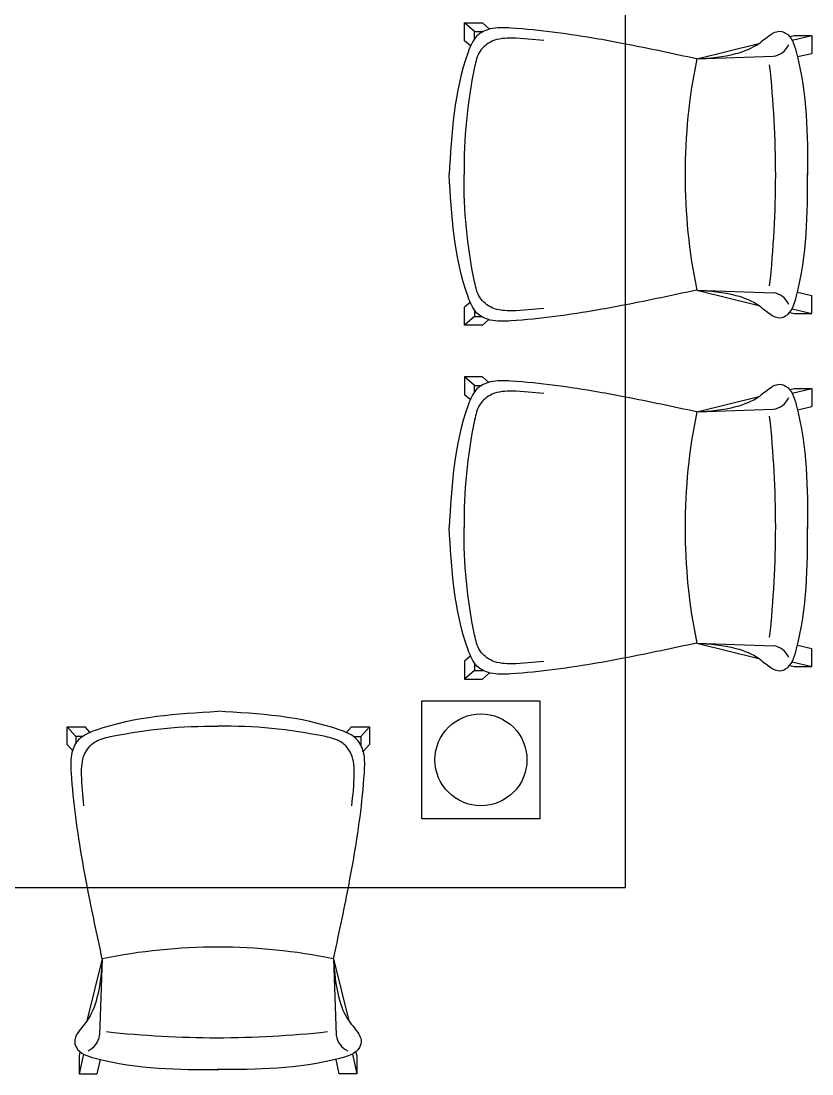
# Model space of a CAD drawing. Header units: millimetres. Extents: x -38686 to 870903, y -23218 to 232707.
# Drawn here: x 51115 to 52456, y 27399 to 29185 of the extents above; entities that cross this region are included whole.
import ezdxf

# ---------------------------------------------------------------- set-up
doc = ezdxf.new("R2010")
doc.units = ezdxf.units.MM
doc.header["$LTSCALE"] = 10
doc.layers.add('40 - Detail Outline', color=142, linetype='Continuous')

msp = doc.modelspace()

# ---------------------------------------------------------------- linework, layer by layer
at = {"layer": '40 - Detail Outline', "color": 251}
for p, q in [((51883.78705729285, 29166.98940035163), (51867.31860996888, 29181.43869330252)), ((51909.54730081561, 29170.92867922481), (51897.5686099689, 29181.43869330252)), ((51877.27283804797, 29142.45492776984), (51867.31860996888, 29151.18869330251)), ((51876.78129552107, 28707.59118308528), (51867.31860996888, 28699.28869330253)), ((51883.78705729285, 28683.48798625338), (51867.31860996888, 28669.0386933025)), ((51908.18331124904, 28678.35195309959), (51897.5686099689, 28669.0386933025)), ((51883.78705729285, 28566.81310663382), (51867.31860996888, 28581.26239958471)), ((51908.18331124904, 28571.94913978762), (51897.5686099689, 28581.26239958471)), ((51876.78129552107, 28542.70990980194), (51867.31860996888, 28551.01239958474)), ((51877.27283804797, 28107.84616511738), (51867.31860996888, 28099.11239958471)), ((51883.78705729285, 28083.31169253557), (51867.31860996888, 28068.86239958468)), ((51909.54730081561, 28079.37241366239), (51897.5686099689, 28068.86239958468)), ((51208.07908876744, 27971.62980709971), (51193.62979581655, 27988.09825442369)), ((51232.18228559935, 27978.63556887151), (51223.87979581655, 27988.09825442369)), ((51667.04603028391, 27978.14402634459), (51675.77979581655, 27988.09825442369)), ((51691.58050286569, 27971.62980709971), (51706.02979581658, 27988.09825442369)), ((51202.94305561364, 27947.23355314352), (51193.62979581655, 27957.8482544237)), ((51695.5197817389, 27945.86956357697), (51706.02979581658, 27957.8482544237))]:
    msp.add_line(p, q, dxfattribs=at)
at = {"layer": '40 - Detail Outline', "color": 7}
for p, q in [((52418.63669002906, 29158.31365601738), (52425.87953803327, 29159.90830126633)), ((52422.43140214297, 29152.48904129232), (52456.12953803327, 29159.90830126633)), ((52260.8881310742, 29120.48510730311), (52366.24536482815, 29146.64637842784)), ((52260.8881310742, 29120.48510730311), (52390.42231954052, 29125.02504707304)), ((52431.49947895377, 29124.23554399331), (52456.12953803327, 29129.65830126633)), ((52260.8881310742, 28728.40998600762), (52366.24536482815, 28702.24871488285)), ((52260.8881310742, 28728.40998600762), (52390.42231954052, 28723.87004623764)), ((52431.49947895377, 28724.65954931736), (52456.12953803327, 28719.23679204436)), ((52418.63669002906, 28690.58143729331), (52425.87953803327, 28688.98679204438)), ((52422.43140214297, 28696.40605201835), (52456.12953803327, 28688.98679204438)), ((52260.8881310742, 28521.8911068796), (52366.24536482815, 28548.05237800437)), ((52418.63669002906, 28559.71965559391), (52425.87953803327, 28561.31430084286)), ((52422.43140214297, 28553.89504086885), (52456.12953803327, 28561.31430084286)), ((52431.49947895377, 28525.64154356984), (52456.12953803327, 28531.06430084286)), ((52260.8881310742, 28521.8911068796), (52390.42231954052, 28526.43104664956)), ((52260.8881310742, 28129.81598558415), (52366.24536482815, 28103.65471445938)), ((52260.8881310742, 28129.81598558415), (52390.42231954052, 28125.27604581417)), ((52431.49947895377, 28126.06554889389), (52456.12953803327, 28120.64279162089)), ((52418.63669002906, 28091.98743686983), (52425.87953803327, 28090.39279162087)), ((52422.43140214297, 28097.81205159488), (52456.12953803327, 28090.39279162087)), ((51253.00108852168, 27594.52873331836), (51226.83981739689, 27489.17149956444)), ((51253.00108852168, 27594.52873331836), (51248.46114875172, 27464.99454485206)), ((51645.07620981714, 27594.52873331836), (51671.23748094193, 27489.17149956444)), ((51645.07620981714, 27594.52873331836), (51649.61614958709, 27464.99454485206)), ((51215.17253980739, 27436.78017436356), (51213.57789455843, 27429.53732635929)), ((51220.99715453244, 27432.9854622496), (51213.57789455843, 27399.2873263593)), ((51249.25065183142, 27423.91738543885), (51243.8278945584, 27399.2873263593)), ((51648.82664650737, 27423.91738543885), (51654.24940378041, 27399.2873263593)), ((51677.08014380638, 27432.9854622496), (51684.49940378038, 27399.2873263593)), ((51682.90475853143, 27436.78017436356), (51684.49940378038, 27429.53732635929))]:
    msp.add_line(p, q, dxfattribs=at)
at = {"layer": '40 - Detail Outline', "color": 0}
for points in [[(50740.53621490681, 27715.58808852562), (52139.82877586695, 27715.58808852562), (52139.82877586695, 30115.59469722004), (50740.53621490681, 30115.59469722004)], [(51994.98884988981, 28031.96666947461), (51994.98884988981, 27831.96666947461), (51794.98884988981, 27831.96666947461), (51794.98884988981, 28031.96666947461)]]:
    msp.add_lwpolyline(points, close=True, dxfattribs=at)
at = {"layer": '40 - Detail Outline', "color": 251}
for points in [[(51867.31860996888, 29151.18869330251), (51867.31860996888, 29181.43869330252), (51897.5686099689, 29181.43869330252)], [(51883.78705729285, 29154.2524398815), (51883.78705729285, 29166.98940035163), (51899.08665559511, 29166.98940035163)], [(51897.5686099689, 28669.0386933025), (51867.31860996888, 28669.0386933025), (51867.31860996888, 28699.28869330253)], [(51883.78705729285, 28694.64265342919), (51883.78705729285, 28683.48798625338), (51896.16096535686, 28683.48798625338)], [(51897.5686099689, 28581.26239958471), (51867.31860996888, 28581.26239958471), (51867.31860996888, 28551.01239958474)], [(51883.78705729285, 28555.65843945802), (51883.78705729285, 28566.81310663382), (51896.16096535686, 28566.81310663382)], [(51867.31860996888, 28099.11239958471), (51867.31860996888, 28068.86239958468), (51897.5686099689, 28068.86239958468)], [(51883.78705729285, 28096.04865300572), (51883.78705729285, 28083.31169253557), (51899.08665559511, 28083.31169253557)], [(51193.62979581655, 27957.8482544237), (51193.62979581655, 27988.09825442369), (51223.87979581655, 27988.09825442369)], [(51675.77979581655, 27988.09825442369), (51706.02979581658, 27988.09825442369), (51706.02979581658, 27957.8482544237)], [(51219.23375594328, 27971.62980709971), (51208.07908876744, 27971.62980709971), (51208.07908876744, 27959.2558990357)], [(51678.84354239554, 27971.62980709971), (51691.58050286569, 27971.62980709971), (51691.58050286569, 27956.33020879746)]]:
    msp.add_lwpolyline(points, dxfattribs=at)
at = {"layer": '40 - Detail Outline', "color": 7}
for points in [[(52425.87953803327, 29159.90830126633), (52456.12953803327, 29159.90830126633), (52456.12953803327, 29129.65830126633)], [(52425.87953803327, 28688.98679204438), (52456.12953803327, 28688.98679204438), (52456.12953803327, 28719.23679204436)], [(52425.87953803327, 28561.31430084286), (52456.12953803327, 28561.31430084286), (52456.12953803327, 28531.06430084286)], [(52425.87953803327, 28090.39279162087), (52456.12953803327, 28090.39279162087), (52456.12953803327, 28120.64279162089)], [(51213.57789455843, 27429.53732635929), (51213.57789455843, 27399.2873263593), (51243.8278945584, 27399.2873263593)], [(51684.49940378038, 27429.53732635929), (51684.49940378038, 27399.2873263593), (51654.24940378041, 27399.2873263593)]]:
    msp.add_lwpolyline(points, dxfattribs=at)
at = {"layer": '40 - Detail Outline', "color": 0}
msp.add_circle((51894.98884988981, 27931.96666947461), 77.9486191780743, dxfattribs=at)
at = {"layer": '40 - Detail Outline', "color": 7}
for centre, radius, start, end in [((52385.47041106227, 29159.6880079787), 35.01488621035698, 278.1301945571589, 334.5332412537106), ((53219.6213272147, 28924.44754665535), 978.5704198300806, 168.4437100322639, 191.5562899677361), ((52385.47041106227, 28689.20708533203), 35.01488621035698, 25.46675874628937, 81.86980544284103), ((52385.47041106227, 28561.09400755523), 35.01488621035698, 278.1301945571589, 334.5332412537106), ((53219.6213272147, 28325.85354623188), 978.5704198300806, 168.4437100322639, 191.5562899677361), ((52385.47041106227, 28090.61308490856), 35.01488621035698, 25.46675874628937, 81.86980544284103), ((51449.03864916941, 26635.79553717792), 978.5704198300806, 78.44371003226395, 101.556289967736), ((51213.79818784609, 27469.94645333035), 35.01488621035698, 295.4667587462894, 351.8698054428484), ((51684.27911049273, 27469.94645333035), 35.01488621035698, 188.1301945571516, 244.5332412537107)]:
    msp.add_arc(centre, radius, start, end, dxfattribs=at)
at = {"layer": '40 - Detail Outline', "color": 252}
for centre, start, end in [((50700.62852642225, 28923.73643379008), 359.9762898359686, 6.32273768309513), ((50700.62852642225, 28922.33437568841), 353.6772623169049, 0.02371016403139157), ((50700.62852642225, 28327.96671719879), 359.9762898359686, 6.32273768309513), ((50700.62852642225, 28326.56465909713), 353.6772623169049, 0.02371016403139157), ((51446.92547820247, 29154.78833797035), 263.6772623169049, 270.023710163823), ((51448.32753630413, 29154.78833797035), 269.9762898357602, 276.3227376830952)]:
    msp.add_arc(centre, 1694.041736389199, start, end, dxfattribs=at)
at = {"layer": '40 - Detail Outline', "color": 251}
for points, knots in [([(52139.82877586695, 29145.65912192), (52124.60465562611, 29148.60424859759), (52060.44985590875, 29160.49124656227), (51984.34104482309, 29171.01704829289), (51913.73837348103, 29174.54715665233), (51884.11987719662, 29160.46889404468), (51849.77783630768, 29074.143458708), (51845.18353131023, 28994.10581586421), (51841.18502107219, 28924.44754665535)], [123.5927595209742, 123.5927595209742, 123.5927595209742, 123.5927595209742, 170.1355759843166, 319.5227469909576, 354.6478799243233, 380.1661366452458, 411.4482740788598, 621.3896084434285, 621.3896084434285, 621.3896084434285, 621.3896084434285]), ([(52001.42049865029, 29151.49913983547), (51983.8223095969, 29153.39336467962), (51954.84551426041, 29156.51235410882), (51915.46584617012, 29154.70601096018), (51890.3509813461, 29134.46755969188), (51872.26134539268, 29055.04468629206), (51865.69032041522, 28985.19806882548), (51866.61621234412, 28924.44754665535)], [0, 0, 0, 0, 53.39363940775534, 87.91680534252177, 114.678858232539, 142.9209336328946, 326.0317576177737, 326.0317576177737, 326.0317576177737, 326.0317576177737]), ([(52139.82877586695, 28703.23597139069), (52124.60465562611, 28700.29084471309), (52060.44985590875, 28688.40384674842), (51984.34104482309, 28677.87804501778), (51913.73837348103, 28674.34793665835), (51884.11987719662, 28688.426199266), (51849.77783630768, 28774.75163460274), (51845.18353131023, 28854.78927744647), (51841.18502107219, 28924.44754665535)], [123.5927595209742, 123.5927595209742, 123.5927595209742, 123.5927595209742, 170.1355759843166, 319.5227469909576, 354.6478799243233, 380.1661366452458, 411.4482740788598, 621.3896084434285, 621.3896084434285, 621.3896084434285, 621.3896084434285]), ([(52001.42049865029, 28697.39595347525), (51983.8223095969, 28695.50172863107), (51954.84551426041, 28692.38273920187), (51915.46584617012, 28694.18908235051), (51890.3509813461, 28714.42753361884), (51872.26134539268, 28793.85040701866), (51865.69032041522, 28863.69702448522), (51866.61621234412, 28924.44754665535)], [0, 0, 0, 0, 53.39363940775534, 87.91680534252177, 114.678858232539, 142.9209336328946, 326.0317576177737, 326.0317576177737, 326.0317576177737, 326.0317576177737]), ([(52139.82877586695, 28547.06512149653), (52124.60465562611, 28550.01024817412), (52060.44985590875, 28561.8972461388), (51984.34104482309, 28572.42304786942), (51913.73837348103, 28575.95315622886), (51884.11987719662, 28561.8748936212), (51849.77783630768, 28475.54945828448), (51845.18353131023, 28395.51181544074), (51841.18502107219, 28325.85354623188)], [123.5927595209742, 123.5927595209742, 123.5927595209742, 123.5927595209742, 170.1355759843166, 319.5227469909576, 354.6478799243233, 380.1661366452458, 411.4482740788598, 621.3896084434285, 621.3896084434285, 621.3896084434285, 621.3896084434285]), ([(52001.42049865029, 28552.90513941196), (51983.8223095969, 28554.79936425615), (51954.84551426041, 28557.91835368535), (51915.46584617012, 28556.11201053671), (51890.3509813461, 28535.87355926841), (51872.26134539268, 28456.45068586855), (51865.69032041522, 28386.60406840198), (51866.61621234412, 28325.85354623188)], [0, 0, 0, 0, 53.39363940775534, 87.91680534252177, 114.678858232539, 142.9209336328946, 326.0317576177737, 326.0317576177737, 326.0317576177737, 326.0317576177737]), ([(52139.82877586695, 28104.64197096722), (52124.60465562611, 28101.69684428961), (52060.44985590875, 28089.80984632494), (51984.34104482309, 28079.28404459431), (51913.73837348103, 28075.75393623487), (51884.11987719662, 28089.83219884253), (51849.77783630768, 28176.15763417922), (51845.18353131023, 28256.19527702299), (51841.18502107219, 28325.85354623188)], [123.5927595209742, 123.5927595209742, 123.5927595209742, 123.5927595209742, 170.1355759843166, 319.5227469909576, 354.6478799243233, 380.1661366452458, 411.4482740788598, 621.3896084434285, 621.3896084434285, 621.3896084434285, 621.3896084434285]), ([(52001.42049865029, 28098.80195305174), (51983.8223095969, 28096.9077282076), (51954.84551426041, 28093.7887387784), (51915.46584617012, 28095.59508192703), (51890.3509813461, 28115.83353319532), (51872.26134539268, 28195.25640659518), (51865.69032041522, 28265.10302406175), (51866.61621234412, 28325.85354623188)], [0, 0, 0, 0, 53.39363940775534, 87.91680534252177, 114.678858232539, 142.9209336328946, 326.0317576177737, 326.0317576177737, 326.0317576177737, 326.0317576177737]), ([(51227.82707390477, 27715.58808852562), (51224.88194722714, 27730.81220876648), (51212.9949492625, 27794.96700848381), (51202.46914753187, 27871.07581956949), (51198.93903917243, 27941.67849091155), (51213.01730178006, 27971.29698719598), (51299.34273711679, 28005.63902808488), (51379.38037996055, 28010.23333308233), (51449.03864916941, 28014.23184332042)], [123.5927595209742, 123.5927595209742, 123.5927595209742, 123.5927595209742, 170.1355759843166, 319.5227469909576, 354.6478799243233, 380.1661366452458, 411.4482740788598, 621.3896084434285, 621.3896084434285, 621.3896084434285, 621.3896084434285]), ([(51670.25022443404, 27715.58808852562), (51673.19535111164, 27730.81220876648), (51685.08234907631, 27794.96700848381), (51695.60815080695, 27871.07581956949), (51699.13825916639, 27941.67849091155), (51685.05999655876, 27971.29698719598), (51598.73456122202, 28005.63902808488), (51518.69691837826, 28010.23333308233), (51449.03864916941, 28014.23184332042)], [123.5927595209742, 123.5927595209742, 123.5927595209742, 123.5927595209742, 170.1355759843166, 319.5227469909576, 354.6478799243233, 380.1661366452458, 411.4482740788598, 621.3896084434285, 621.3896084434285, 621.3896084434285, 621.3896084434285]), ([(51221.9870559893, 27853.99636574232), (51220.09283114516, 27871.59455479571), (51216.97384171595, 27900.57135013216), (51218.78018486459, 27939.95101822246), (51239.01863613288, 27965.06588304652), (51318.44150953271, 27983.15551899989), (51388.28812699928, 27989.72654397734), (51449.03864916941, 27988.80065204849)], [0, 0, 0, 0, 53.39363940775534, 87.91680534252177, 114.678858232539, 142.9209336328946, 326.0317576177737, 326.0317576177737, 326.0317576177737, 326.0317576177737]), ([(51676.09024234951, 27853.99636574232), (51677.98446719366, 27871.59455479571), (51681.10345662286, 27900.57135013216), (51679.29711347423, 27939.95101822246), (51659.05866220593, 27965.06588304652), (51579.6357888061, 27983.15551899989), (51509.78917133954, 27989.72654397734), (51449.03864916941, 27988.80065204849)], [0, 0, 0, 0, 53.39363940775534, 87.91680534252177, 114.678858232539, 142.9209336328946, 326.0317576177737, 326.0317576177737, 326.0317576177737, 326.0317576177737])]:
    msp.add_open_spline(points, degree=3, knots=knots, dxfattribs=at)
at = {"layer": '40 - Detail Outline', "color": 7}
for points in [[(52260.8881310742, 29120.48510730311), (52327.27248593664, 29129.51809180235), (52366.51677237853, 29146.82748154181), (52388.75422943631, 29163.31286455322), (52398.5340395346, 29167.13003172657), (52411.4984522826, 29164.29185493715), (52429.32435330658, 29132.66654463579), (52448.69186427613, 28923.03540473921)], [(52260.8881310742, 28728.40998600762), (52327.27248593664, 28719.37700150832), (52366.51677237853, 28702.06761176891), (52388.75422943631, 28685.58222875748), (52398.5340395346, 28681.76506158417), (52411.4984522826, 28684.60323837354), (52429.32435330658, 28716.22854867488), (52448.69186427613, 28925.85968857148)], [(52260.8881310742, 28521.8911068796), (52327.27248593664, 28530.92409137888), (52366.51677237853, 28548.23348111829), (52388.75422943631, 28564.71886412975), (52398.5340395346, 28568.53603130309), (52411.4984522826, 28565.69785451368), (52429.32435330658, 28534.07254421232), (52448.69186427613, 28324.44140431574)], [(52260.8881310742, 28129.81598558415), (52327.27248593664, 28120.78300108485), (52366.51677237853, 28103.47361134541), (52388.75422943631, 28086.98822833401), (52398.5340395346, 28083.17106116069), (52411.4984522826, 28086.00923795007), (52429.32435330658, 28117.63454825141), (52448.69186427613, 28327.265688148)], [(51253.00108852168, 27594.52873331836), (51243.96810402241, 27528.14437845595), (51226.65871428297, 27488.90009201405), (51210.17333127154, 27466.66263495631), (51206.35616409819, 27456.88282485796), (51209.19434088763, 27443.91841210999), (51240.81965118894, 27426.09251108604), (51450.45079108552, 27406.72500011643)], [(51645.07620981714, 27594.52873331836), (51654.10919431641, 27528.14437845595), (51671.41858405585, 27488.90009201405), (51687.90396706728, 27466.66263495631), (51691.72113424062, 27456.88282485796), (51688.88295745119, 27443.91841210999), (51657.25764714985, 27426.09251108604), (51447.6265072533, 27406.72500011643)]]:
    msp.add_spline(points, degree=3, dxfattribs=at)
for points in [[(52260.8881310742, 29120.48510730311), (52220.57200278732, 29129.16177612236), (52180.25587450044, 29137.83844494163), (52139.82877586695, 29145.65912192)], [(52260.8881310742, 28728.40998600762), (52220.57200278732, 28719.73331718833), (52180.25587450044, 28711.05664836909), (52139.82877586695, 28703.23597139069)], [(52260.8881310742, 28521.8911068796), (52220.57200278732, 28530.56777569888), (52180.25587450044, 28539.24444451813), (52139.82877586695, 28547.06512149653)], [(52260.8881310742, 28129.81598558415), (52220.57200278732, 28121.13931676486), (52180.25587450044, 28112.46264794557), (52139.82877586695, 28104.64197096722)], [(51253.00108852168, 27594.52873331836), (51244.3244197024, 27634.84486160527), (51235.64775088313, 27675.16098989214), (51227.82707390477, 27715.58808852562)], [(51645.07620981714, 27594.52873331836), (51653.75287863644, 27634.84486160527), (51662.42954745569, 27675.16098989214), (51670.25022443404, 27715.58808852562)]]:
    msp.add_open_spline(points, degree=3, dxfattribs=at)

doc.saveas('drawing.dxf')
